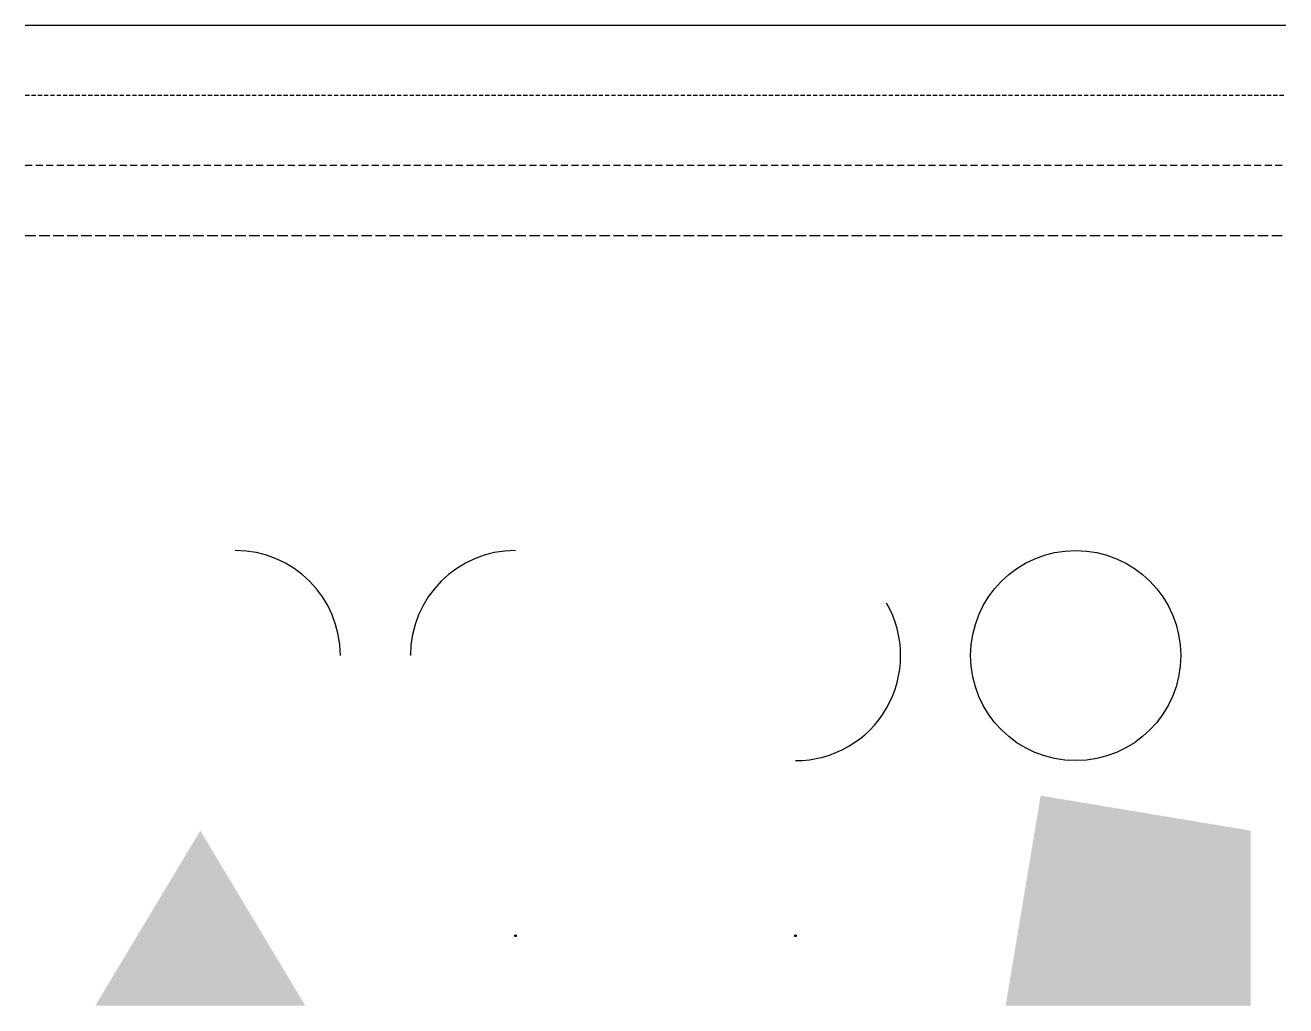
# Model space of a CAD drawing. Units: millimetres at full size, sheet at 1:100. Extents: x -27491 to 8509, y -9735 to 18265.
import ezdxf

# ---------------------------------------------------------------- set-up
doc = ezdxf.new("R2010")
doc.units = ezdxf.units.MM
doc.header["$LTSCALE"] = 100
doc.header["$PDMODE"] = 32
doc.header["$PDSIZE"] = 50
for name, pattern in [('DASHED1', [1.8, 1.2, -0.6]), ('DASHED2', [3, 2, -1]), ('DASHED3', [4, 3, -1])]:
    doc.linetypes.add(name, pattern=pattern)
doc.layers.add('0-0', color=2, linetype='Continuous')

msp = doc.modelspace()

# ---------------------------------------------------------------- linework, layer by layer
at = {"layer": '0-0', "color": 4}
msp.add_line((-27491.1, 18264.6), (8508.9, 18264.6), dxfattribs=at)
at = {"layer": '0-0', "color": 7, "linetype": 'DASHED1'}
msp.add_line((-27491.1, 16264.6), (8508.9, 16264.6), dxfattribs=at)
at = {"layer": '0-0', "color": 3, "linetype": 'DASHED2'}
msp.add_line((-27491.1, 14264.6), (8508.9, 14264.6), dxfattribs=at)
at = {"layer": '0-0', "linetype": 'DASHED3'}
msp.add_line((-27491.1, 12264.6), (8508.9, 12264.6), dxfattribs=at)
at = {"layer": '0-0', "color": 6}
msp.add_circle((2508.9, 264.6), 3000, dxfattribs=at)
at = {"layer": '0-0', "color": 7}
msp.add_arc((-21491.1, 264.6), 3000, 0, 90, dxfattribs=at)
at = {"layer": '0-0', "color": 3}
msp.add_arc((-13491.1, 264.6), 3000, 90, 180, dxfattribs=at)
at = {"layer": '0-0'}
msp.add_arc((-5491.1, 264.6), 3000, 270, 30, dxfattribs=at)
at = {"layer": '0-0', "color": 3}
msp.add_point((-13491.1, -7735.4), dxfattribs=at)
at = {"layer": '0-0'}
msp.add_point((-5491.1, -7735.4), dxfattribs=at)
at = {"layer": '0-0', "color": 6}
msp.add_solid([(508.9, -9735.4), (7508.9, -9735.4), (1508.9, -3735.4), (7508.9, -4735.4)], dxfattribs=at)
at = {"layer": '0-0'}
msp.add_solid([(-25491.1, -9735.4), (-19491.1, -9735.4), (-22491.1, -4735.4)], dxfattribs=at)

doc.saveas('drawing.dxf')
